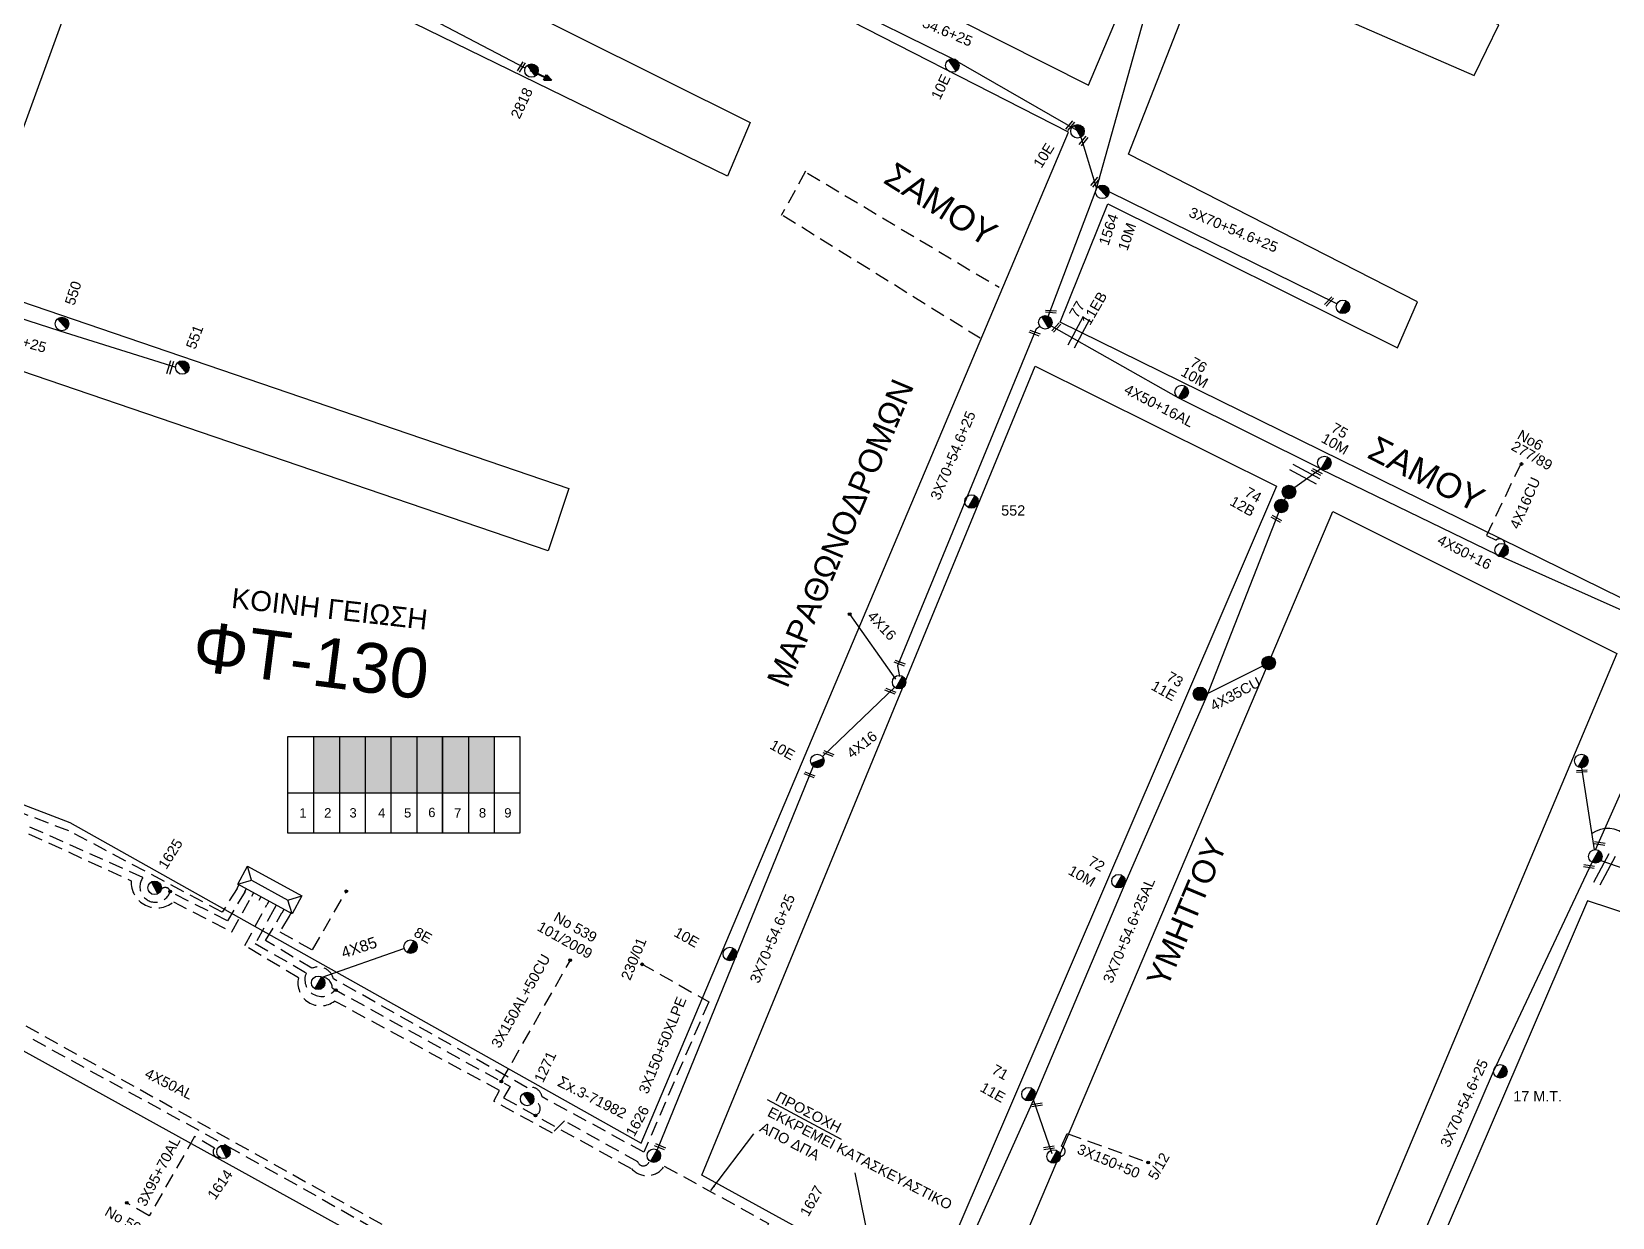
# Model space of a CAD drawing. Header units: millimetres. Extents: x 3156 to 5307, y 1191 to 2273.
# Drawn here: x 4241.2 to 4517, y 1539.6 to 1746.5 of the extents above; entities that cross this region are included whole.
import ezdxf

# ---------------------------------------------------------------- set-up
doc = ezdxf.new("R2010")
doc.units = ezdxf.units.MM
doc.linetypes.add('DASHED', pattern=[19.05, 12.7, -6.35])
for name, color, linetype in [('Άγνωστα', 7, 'Continuous'), ('Ασφαλειοκιβώτια Χ.Τ 9 αναχωρήσεων', 7, 'Continuous'), ('Γυμνά εναέρια ΧΤ (3Φ)   4x35CU', 7, 'Continuous'), ('Γυμνά εναέρια ΧΤ και ΦΟΠ (3Φ)   4x50+16AL', 7, 'Continuous'), ('Εναέρια παροχή ΧΤ 4x16', 7, 'SYN_LINE'), ('Εναέρια παροχή ΧΤ 4x25', 7, 'SYN_LINE'), ('Επίτονοι', 7, 'Continuous'), ('Επιγραφές - Σχήματα', 7, 'Continuous'), ('Καλώδια ΧΤ   3x150+50AL', 7, 'DASHED'), ('Καλώδια ΧΤ   3x150+50CU', 7, 'DASHED'), ('Καλώδια ΧΤ   3x150+70AL', 7, 'DASHED'), ('Καλώδια ΧΤ   3x150AL+50XLPE', 7, 'DASHED'), ('Καλώδια ΧΤ   3x95+35 XLPE', 7, 'DASHED'), ('Καλώδια ΧΤ   3x95AL+50CU', 7, 'DASHED'), ('Καλώδια ΧΤ   4x50AL', 7, 'DASHED'), ('Μηχανική τομή', 7, 'Continuous'), ('Στύλος Ξύλινος', 7, 'Continuous'), ('Στύλος Ξύλινος @ 1', 7, 'Continuous'), ('Στύλος ΦΜ', 7, 'Continuous'), ('Στύλος ΦΜ @ 1', 7, 'Continuous'), ('Συνδέσεις', 7, 'Continuous'), ('Συνεστραμμένα ΧΤ   3x70+54.6+25 AL', 7, 'SYN_LINE'), ('Τομή', 7, 'Continuous'), ('Υποσταθμός πόλεως', 7, 'Continuous'), ('Υπόβαθρο ΔΕΗ', 7, 'Continuous'), ('Υπόγεια καλώδια Παροχών ΧΤ   4x16CU', 7, 'DASHED'), ('Υπόγεια καλώδια Παροχών ΧΤ   4x6', 7, 'DASHED')]:
    doc.layers.add(name, color=color, linetype=linetype)
doc.styles.add('arial', font='arial.ttf')
doc.styles.get("Standard").update_dxf_attribs({"font": 'arial.ttf'})
doc.linetypes.add('SYN_LINE', pattern='A,0.5,-0.0001,["/\\/\\/\\/",Standard,S=0.1,R=0,X=0,Y=-0.05],-0.25', length=0.7501)
doc.dimstyles.new('ISO-25', dxfattribs={"dimtxt": 2.5, "dimasz": 2.5, "dimexe": 1.25, "dimexo": 0.625, "dimtad": 1, "dimtxsty": 'Standard', "dimcen": 2.5, "dimadec": 0, "dimazin": 0, "dimtfac": 1, "dimtmove": 0, "dimatfit": 3, "dimfxl": 1, "dimarcsym": 0})

# ---------------------------------------------------------------- blocks, each defined once
blk = doc.blocks.new('ΥΠΑΡΧΩΝ ΤΣΙΜΕΝΤΕΝΙΟΣ ΣΤΥΛΟΣ')
at = {"layer": 'Στύλος ΦΜ'}
blk.add_hatch(color=7, dxfattribs=at).paths.add_polyline_path([(-1.29, -2.28, 0.574793), (2.62, 0, 0.268822), (1.3, 2.27)])
at = {"layer": 'Στύλος ΦΜ', "color": 7}
blk.add_line((-1.29, -2.28), (1.3, 2.27), dxfattribs=at)
blk.add_circle((0, 0), 2.62, dxfattribs=at)
at = {"layer": 'Στύλος ΦΜ', "flags": 4}
for tag, p in [('ΤΥΠΟΣ', (-4.91, 3.03)), ('ΑΡΙΘΜΟΣ', (-4.68, 8.05))]:
    blk.add_attdef(tag, p, '', height=4, dxfattribs=at)
blk = doc.blocks.new('ΥΠΑΡΧΩΝ ΞΥΛΙΝΟΣ ΣΤΥΛΟΣ')
at = {"layer": 'Στύλος Ξύλινος'}
h = blk.add_hatch(color=7, dxfattribs=at)
h.paths.add_polyline_path([(-2.62, 0, 0.270008), (-1.29, -2.28), (1.3, 2.27, 0.576266)])
h.paths.add_polyline_path([(-1.29, -2.28, 0.574793), (2.62, 0, 0.268822), (1.3, 2.27)])
at = {"layer": 'Στύλος Ξύλινος', "color": 7}
blk.add_line((-1.29, -2.28), (1.3, 2.27), dxfattribs=at)
blk.add_circle((0, 0), 2.62, dxfattribs=at)
at = {"layer": 'Στύλος Ξύλινος', "flags": 4}
for tag, p in [('ΑΡΙΘΜΟΣ', (-4.91, 8.6)), ('ΤΥΠΟΣ', (-4.85, 3.39))]:
    blk.add_attdef(tag, p, '', height=4, dxfattribs=at)
blk = doc.blocks.new('ΥΠΟΣΤΑΘΜΟΣ ΠΟΛΕΩΣ 8 ΑΝΑΧΩΡΗΣΕΩΝ')
at = {"layer": 'Υποσταθμός πόλεως', "linetype": 'Continuous', "ltscale": 40}
for p, q in [((-8.18, -2.82), (-8.18, -4)), ((-5.9, -2.82), (-5.9, -4)), ((-3.55, -2.82), (-3.55, -4)), ((-1.28, -2.82), (-1.28, -4)), ((1.23, -2.82), (1.23, -4)), ((3.56, -2.82), (3.56, -4)), ((6.03, -2.82), (6.03, -4)), ((8.16, -2.82), (8.16, -4))]:
    blk.add_line(p, q, dxfattribs=at)
blk.add_lwpolyline([(-8.57, 2.82), (8.57, 2.82), (8.57, -2.82), (-8.57, -2.82)], close=True, dxfattribs=at)
for points in [[(-5.75, 0), (-8.57, 2.82)], [(5.75, 0), (8.57, 2.82)], [(-8.57, -2.82), (-5.75, 0)], [(-5.75, 0), (5.75, 0)], [(8.57, -2.82), (5.75, 0)]]:
    blk.add_lwpolyline(points, dxfattribs=at)
at = {"layer": 'Υποσταθμός πόλεως', "linetype": 'SYN_LINE', "ltscale": 40, "flags": 1}
for tag, p in [('ΜΕΤΑΣΧΗΜΑΤΙΣΜΟΣ', (9.59, 1.44)), ('ΙΣΧΥΣ', (9.57, -1.35)), ('ΑΡΙΘΜΟΣ', (9.69, -4.07))]:
    blk.add_attdef(tag, p, '', height=1.8, dxfattribs=at)
blk = doc.blocks.new('ΜΗΧΑΝΙΚΗ ΤΟΜΗ')
at = {"layer": 'Μηχανική τομή', "ltscale": 40}
for p, q in [((-1.89, 0.78), (1.89, 0.78)), ((1.89, 0), (-1.89, 0))]:
    blk.add_line(p, q, dxfattribs=at)
blk = doc.blocks.new('ΤΟΜΗ')
at = {"layer": 'Τομή', "ltscale": 40}
for p, q in [((-5.68, 0), (5.68, 0)), ((5.68, -2.33), (-5.68, -2.33))]:
    blk.add_line(p, q, dxfattribs=at)
blk = doc.blocks.new('_ΣΥΝΔΕΣΗ')
at = {"layer": 'Συνδέσεις', "linetype": 'SYN_LINE', "ltscale": 40}
blk.add_hatch(color=256, dxfattribs=at).paths.add_polyline_path([(0.5, -0.01, 1), (-0.5, -0.01, 1)])
at = {"layer": 'Συνδέσεις'}
blk.add_circle((0, -0.01), 0.5, dxfattribs=at)
blk = doc.blocks.new('ΕΠΙΤΟΝΟΣ')
at = {"layer": 'Επίτονοι', "lineweight": 40, "ltscale": 40}
blk.add_hatch(color=256, dxfattribs=at).paths.add_polyline_path([(-1.13, 6.47), (0, 9.1), (1.13, 6.47)])
for p, q in [((-1.13, 6.47), (0, 9.1)), ((1.13, 6.47), (-1.13, 6.47)), ((-1.13, 6.47), (0, 6.47)), ((0, 9.1), (1.13, 6.47)), ((0, 6.47), (0, 0))]:
    blk.add_line(p, q, dxfattribs=at)

msp = doc.modelspace()

# ---------------------------------------------------------------- hatches: boundary and pattern name
at = {"layer": 'Υπόγεια καλώδια Παροχών ΧΤ   4x6', "linetype": 'DASHED', "ltscale": 0.2}
h = msp.add_hatch(color=85, dxfattribs=at)
h.dxf.hatch_style = 1
h.paths.add_polyline_path([(4294.9, 1623.49), (4290.4, 1623.49), (4290.4, 1613.66), (4294.9, 1613.66)])
h = msp.add_hatch(color=6, dxfattribs=at)
h.dxf.hatch_style = 1
h.paths.add_polyline_path([(4294.9, 1613.66), (4299.4, 1613.66), (4299.4, 1623.49), (4294.9, 1623.49)])
h = msp.add_hatch(color=30, dxfattribs=at)
h.dxf.hatch_style = 1
h.paths.add_polyline_path([(4303.9, 1623.49), (4299.4, 1623.49), (4299.4, 1613.66), (4303.9, 1613.66)])
h = msp.add_hatch(color=133, dxfattribs=at)
h.dxf.hatch_style = 1
h.paths.add_polyline_path([(4303.9, 1613.66), (4308.4, 1613.66), (4308.4, 1623.49), (4303.9, 1623.49)])
h = msp.add_hatch(color=1, dxfattribs=at)
h.dxf.hatch_style = 1
h.paths.add_polyline_path([(4312.9, 1623.49), (4308.4, 1623.49), (4308.4, 1613.66), (4312.9, 1613.66)])
h = msp.add_hatch(color=62, dxfattribs=at)
h.dxf.hatch_style = 1
h.paths.add_polyline_path([(4312.9, 1613.66), (4317.4, 1613.66), (4317.4, 1623.49), (4312.9, 1623.49)])
h = msp.add_hatch(color=2, dxfattribs=at)
h.dxf.hatch_style = 1
h.paths.add_polyline_path([(4317.4, 1613.66), (4321.9, 1613.66), (4321.9, 1623.49), (4317.4, 1623.49)])

# ---------------------------------------------------------------- linework, layer by layer
at = {"layer": 'Άγνωστα', "linetype": 'Continuous', "ltscale": 0.2}
msp.add_line((4291.89, 1581.49), (4306.15, 1586.53), dxfattribs=at)
at = {"layer": 'Άγνωστα', "color": 133, "linetype": 'SYN_LINE', "ltscale": 15}
msp.add_lwpolyline([(4511.59, 1618.06), (4513.84, 1603.75)], dxfattribs=at)
at = {"layer": 'Άγνωστα', "color": 30, "linetype": 'DASHED', "ltscale": 0.2}
for points in [[(4265.39, 1596.41, -1.159408), (4260.62, 1598.92), (4233.26, 1611.12, 0.494061), (4231.2, 1611.92, 7.390262)], [(4278.44, 1596.48), (4275.39, 1591.34), (4265.39, 1596.41, 0.713293), (4263.78, 1596.73, 0.871701)]]:
    msp.add_lwpolyline(points, format="xyb", dxfattribs=at)
at = {"layer": 'Άγνωστα', "color": 133}
msp.add_lwpolyline([(4514.96, 1601.87), (4561.7, 1585.63), (4602.07, 1576.3)], dxfattribs=at)
at = {"layer": 'Άγνωστα', "color": 2, "linetype": 'DASHED', "ltscale": 0.2}
msp.add_lwpolyline([(4286.14, 1592.14), (4284.49, 1589.42), (4290.2, 1586.27), (4295.95, 1596.23)], dxfattribs=at)
at = {"layer": 'Άγνωστα', "color": 1, "linetype": 'DASHED', "ltscale": 0.2}
msp.add_lwpolyline([(4347.47, 1583.92), (4359.33, 1577.22), (4348.02, 1550.99), (4330.26, 1560.63, 0.462006), (4327.69, 1562.22), (4293.85, 1581.25, 0.471417), (4290.12, 1583.06), (4282.04, 1587.9), (4284.88, 1592.74)], format="xyb", dxfattribs=at)
at = {"layer": 'Ασφαλειοκιβώτια Χ.Τ 9 αναχωρήσεων', "ltscale": 80}
for points in [[(4285.9, 1606.62), (4285.9, 1623.49), (4308.4, 1623.49), (4308.4, 1606.62), (4285.9, 1606.62)], [(4290.4, 1623.49), (4290.4, 1606.62)], [(4294.9, 1623.49), (4294.9, 1606.62)], [(4299.4, 1623.49), (4299.4, 1606.62)], [(4303.9, 1623.49), (4303.9, 1606.62)], [(4308.4, 1623.49), (4312.9, 1623.49), (4312.9, 1606.62), (4308.4, 1606.62)], [(4312.9, 1606.62), (4312.9, 1623.49), (4326.4, 1623.49), (4326.4, 1606.62), (4312.9, 1606.62)], [(4317.4, 1623.49), (4317.4, 1606.62)], [(4321.9, 1623.49), (4321.9, 1606.62)], [(4326.4, 1623.49), (4326.4, 1606.62)], [(4285.9, 1613.66), (4326.4, 1613.66)]]:
    msp.add_lwpolyline(points, dxfattribs=at)
at = {"layer": 'Γυμνά εναέρια ΧΤ (3Φ)   4x35CU', "color": 133, "linetype": 'SYN_LINE', "ltscale": 10}
msp.add_lwpolyline([(4446.24, 1630.94), (4455.98, 1635.82)], dxfattribs=at)
at = {"layer": 'Γυμνά εναέρια ΧΤ και ΦΟΠ (3Φ)   4x50+16AL', "color": 62, "ltscale": 40}
msp.add_lwpolyline([(4419.08, 1695.18), (4441.3, 1682.57), (4466.17, 1670.22)], dxfattribs=at)
at = {"layer": 'Γυμνά εναέρια ΧΤ και ΦΟΠ (3Φ)   4x50+16AL', "color": 62}
msp.add_lwpolyline([(4466.02, 1670.23), (4496.83, 1655.27), (4521.76, 1644.15), (4521.76, 1644.15)], dxfattribs=at)
at = {"layer": 'Εναέρια παροχή ΧΤ 4x16', "color": 62, "linetype": 'SYN_LINE', "ltscale": 15}
msp.add_lwpolyline([(4383.96, 1644.77), (4391.94, 1633.53)], dxfattribs=at)
at = {"layer": 'Εναέρια παροχή ΧΤ 4x16', "color": 62, "ltscale": 20}
msp.add_lwpolyline([(4391.87, 1632.18), (4379.21, 1619.99)], dxfattribs=at)
at = {"layer": 'Καλώδια ΧΤ   3x150+50AL', "color": 0, "linetype": 'DASHED', "ltscale": 0.2}
for points in [[(4376.25, 1722.12), (4372, 1714.42)], [(4376.56, 1721.81), (4409.98, 1701.88)], [(4372.32, 1714.42), (4406.68, 1693.04)]]:
    msp.add_lwpolyline(points, dxfattribs=at)
at = {"layer": 'Καλώδια ΧΤ   3x150+50AL', "color": 151, "ltscale": 0.2}
msp.add_lwpolyline([(4197.47, 1588.27), (4240.19, 1573.01), (4308.78, 1534.81, -0.582037), (4313.03, 1533.05)], format="xyb", dxfattribs=at)
at = {"layer": 'Καλώδια ΧΤ   3x150+50CU', "ltscale": 0.2}
msp.add_line((4392.28, 1635.81), (4392.64, 1633.98), dxfattribs=at)
at = {"layer": 'Καλώδια ΧΤ   3x150+50CU', "color": 1, "linetype": 'Continuous', "ltscale": 0.2}
msp.add_line((4369.53, 1560.14), (4382.43, 1553.24), dxfattribs=at)
at = {"layer": 'Καλώδια ΧΤ   3x150+50CU', "color": 4, "linetype": 'SYN_LINE', "ltscale": 10}
msp.add_line((4415.93, 1560.19), (4419.19, 1550.73), dxfattribs=at)
at = {"layer": 'Καλώδια ΧΤ   3x150+50CU', "ltscale": 0.2}
msp.add_lwpolyline([(4416.47, 1694.62), (4417.1, 1695.08)], dxfattribs=at)
at = {"layer": 'Καλώδια ΧΤ   3x150+50CU', "color": 62, "ltscale": 0.2}
msp.add_lwpolyline([(4348.97, 1549.5, -0.792295), (4346.95, 1549.28), (4334.2, 1556.44), (4332.06, 1554.31), (4321.85, 1559.85), (4322.86, 1561.72), (4294.07, 1577.35, -0.70578), (4287.77, 1581.39), (4278.39, 1587.04), (4282.23, 1594.13)], format="xyb", dxfattribs=at)
at = {"layer": 'Καλώδια ΧΤ   3x150+50CU', "color": 133, "ltscale": 0.2}
for points in [[(4283.52, 1593.43), (4280.23, 1587.41), (4289.12, 1582.25, 0.894715), (4294.18, 1579.35)], [(4291.89, 1581.49, -0.409186), (4293.65, 1579.63), (4324.68, 1562.45), (4323.56, 1560.44), (4345.91, 1548.07, 0.500186), (4351.58, 1548.55), (4369.75, 1538.56, 0.692727), (4374.98, 1534.04), (4386.48, 1527.5), (4386.78, 1524.79)], [(4420.7, 1550.23, 0.809837), (4420.91, 1552), (4421.86, 1554.24), (4436.02, 1549.17)]]:
    msp.add_lwpolyline(points, format="xyb", dxfattribs=at)
at = {"layer": 'Καλώδια ΧΤ   3x150+50CU', "linetype": 'Continuous', "ltscale": 0.2}
msp.add_arc((4516.19, 1602.7), 4.75, 326.706, 125.7834, dxfattribs=at)
at = {"layer": 'Καλώδια ΧΤ   3x150+50CU', "color": 4, "ltscale": 0.2}
msp.add_arc((4328.77, 1558.57), 1.18, 282.6282, 92.0731, dxfattribs=at)
at = {"layer": 'Καλώδια ΧΤ   3x150AL+50XLPE', "color": 6, "ltscale": 0.2}
msp.add_lwpolyline([(4277.04, 1596.96), (4274.47, 1592.85), (4247.72, 1607.05), (4199.8, 1625.13), (4204.13, 1639.07), (4200.57, 1640.47)], dxfattribs=at)
at = {"layer": 'Καλώδια ΧΤ   3x150AL+50XLPE', "color": 85, "ltscale": 0.2}
msp.add_lwpolyline([(4181.42, 1634.63), (4179.46, 1635.34, -0.942765), (4179.86, 1636.72), (4190.87, 1633.31), (4189.07, 1624.5), (4193.44, 1622.84), (4194.78, 1624.23), (4226.04, 1612.3, 0.703345), (4233.77, 1609.73), (4258.56, 1598.33, 0.65004), (4265.94, 1594.64), (4276.12, 1589.41), (4279.55, 1595.57)], format="xyb", dxfattribs=at)
at = {"layer": 'Καλώδια ΧΤ   3x150AL+50XLPE', "color": 133, "ltscale": 0.2}
msp.add_lwpolyline([(4323.14, 1563.33), (4335.14, 1584.36)], dxfattribs=at)
at = {"layer": 'Καλώδια ΧΤ   3x150AL+50XLPE', "color": 173, "linetype": 'DASHED', "ltscale": 0.2}
msp.add_lwpolyline([(4241.42, 1570.67), (4275.28, 1552.11), (4309.31, 1532.96)], dxfattribs=at)
at = {"layer": 'Καλώδια ΧΤ   3x95AL+50CU', "color": 173, "linetype": 'DASHED', "ltscale": 0.2}
msp.add_lwpolyline([(4274.02, 1550.07, -0.732772), (4273.14, 1551.7), (4269.64, 1553.7), (4261.72, 1539.87), (4258, 1542.01), (4258, 1542.01)], format="xyb", dxfattribs=at)
at = {"layer": 'Συνεστραμμένα ΧΤ   3x70+54.6+25 AL', "linetype": 'SYN_LINE', "ltscale": 20}
msp.add_line((4416.47, 1694.62), (4392.28, 1635.81), dxfattribs=at)
at = {"layer": 'Συνεστραμμένα ΧΤ   3x70+54.6+25 AL', "color": 173, "ltscale": 20}
msp.add_lwpolyline([(4327.32, 1740.11), (4292.77, 1758.29), (4256.55, 1775.03)], dxfattribs=at)
at = {"layer": 'Συνεστραμμένα ΧΤ   3x70+54.6+25 AL', "color": 1, "ltscale": 20}
for points in [[(4441.6, 1771.45), (4426.88, 1718.85), (4418.5, 1696.74)], [(4468.94, 1698.98), (4429.19, 1718.53)]]:
    msp.add_lwpolyline(points, dxfattribs=at)
at = {"layer": 'Συνεστραμμένα ΧΤ   3x70+54.6+25 AL', "color": 1, "ltscale": 13}
msp.add_lwpolyline([(4427.01, 1719.25), (4424.01, 1728.99), (4401.85, 1741.76), (4381.35, 1751.84)], dxfattribs=at)
at = {"layer": 'Συνεστραμμένα ΧΤ   3x70+54.6+25 AL', "color": 30, "linetype": 'SYN_LINE', "ltscale": 15}
msp.add_lwpolyline([(4218.88, 1703.06), (4246.13, 1694.26), (4266.35, 1687.97)], dxfattribs=at)
at = {"layer": 'Συνεστραμμένα ΧΤ   3x70+54.6+25 AL', "color": 133, "ltscale": 20}
msp.add_lwpolyline([(4466.15, 1670.23), (4460.57, 1666.18), (4459.23, 1663.73), (4446.16, 1630.51), (4431.91, 1597.79), (4416.22, 1560.63), (4399.41, 1523.15)], dxfattribs=at)
at = {"layer": 'Συνεστραμμένα ΧΤ   3x70+54.6+25 AL', "color": 7, "ltscale": 20}
msp.add_lwpolyline([(4514.03, 1603.76), (4527.04, 1632.9), (4527.07, 1632.97)], dxfattribs=at)
at = {"layer": 'Συνεστραμμένα ΧΤ   3x70+54.6+25 AL', "color": 62, "linetype": 'SYN_LINE', "ltscale": 20}
msp.add_lwpolyline([(4377.54, 1618.31), (4350.35, 1551.39)], dxfattribs=at)
at = {"layer": 'Συνεστραμμένα ΧΤ   3x70+54.6+25 AL', "color": 62, "ltscale": 15}
msp.add_lwpolyline([(4474.03, 1528.3), (4483.69, 1535.88), (4496.26, 1565.07), (4513.45, 1601.56)], dxfattribs=at)
at = {"layer": 'Υπόβαθρο ΔΕΗ'}
for p, q in [((4378.29, 1761.02), (4425.57, 1737.16)), ((4422.11, 1728.98), (4374.37, 1753.36))]:
    msp.add_line(p, q, dxfattribs=at)
for points in [[(4522.14, 1645.88), (4420.67, 1695.78), (4428.97, 1716.47), (4479.49, 1691.32), (4482.98, 1699.37), (4432.55, 1725.14), (4445.93, 1759.33), (4492.89, 1738.82), (4497.17, 1747.66), (4449.94, 1768.68), (4483.27, 1851.51), (4501.7, 1838.49), (4549.38, 1809.65), (4531.41, 1773.64), (4538.14, 1770.28), (4556.31, 1805.59), (4591.43, 1784.07), (4522.14, 1645.88)], [(4425.57, 1737.16), (4440.16, 1771.67), (4282.14, 1839.51), (4258.92, 1784.32), (4366.59, 1730.64), (4362.61, 1721.25), (4255.69, 1773.5), (4229.86, 1702.65), (4334.93, 1666.76), (4331.32, 1655.92), (4227.15, 1691.44)], [(4227.15, 1691.44), (4203.15, 1625.64), (4247.87, 1608.49), (4347.53, 1552.56), (4422.11, 1728.98)], [(4397.48, 1525.32), (4358.15, 1546.94), (4416.27, 1688.15), (4458.4, 1667.16), (4397.48, 1525.32)], [(4407.54, 1519.78), (4468.25, 1662.77), (4517.76, 1637.98), (4462.85, 1507.55), (4419.61, 1513), (4407.54, 1519.78)], [(4557.25, 1580.19), (4512.68, 1594.85), (4474.36, 1505.84), (4526.64, 1499.13), (4557.25, 1580.19)], [(4133.98, 1509.05), (4183.08, 1590.17), (4235.17, 1571.14), (4429.69, 1463.71), (4422.81, 1437.41), (4133.98, 1509.05)]]:
    msp.add_lwpolyline(points, dxfattribs=at)
at = {"layer": 'Υπόγεια καλώδια Παροχών ΧΤ   4x16CU', "color": 62, "ltscale": 0.2}
msp.add_lwpolyline([(4501, 1671.08), (4495.02, 1658.55), (4496.69, 1657.76, -0.664174), (4498.24, 1657.03)], format="xyb", dxfattribs=at)

# ---------------------------------------------------------------- block references
at = {"layer": 'Επίτονοι', "xscale": 0.4499999999998181, "yscale": 0.4499999999998181, "zscale": 0.4499999999998181, "rotation": 245.3319199651888}
msp.add_blockref('ΕΠΙΤΟΝΟΣ', (4328.16, 1739.73), dxfattribs=at)
at = {"layer": 'Μηχανική τομή'}
for p, xscale, yscale, zscale, rotation in [((4326.79, 1740.24), 0.4999999999994235, 0.4999999999994235, 0.4999999999994235, 57.31389076421998), ((4422.25, 1730.2), 0.499999999999481, 0.499999999999481, 0.499999999999481, 230.8703484443963), ((4424.59, 1727.52), 0.499999999999481, 0.499999999999481, 0.499999999999481, 230.8703484443963), ((4426.61, 1720.36), 0.499999999999481, 0.499999999999481, 0.499999999999481, 230.8703484443963), ((4467.71, 1699.29), 0.499999999998945, 0.499999999998945, 0.499999999998945, 47.24732789998907), ((4419.02, 1697.46), 0.4999999999990645, 0.4999999999990645, 0.4999999999990645, 355.9434405394645), ((4416.12, 1693.72), 0.4999999999990986, 0.4999999999990986, 0.4999999999990986, 339.0174889157687), ((4420.14, 1694.73), 0.499999999998945, 0.499999999998945, 0.499999999998945, 47.24732789998908), ((4463.04, 1668.79), 1.406144303974258, 1.406144303974258, 1.406144303974258, 331.8075466823266), ((4465.32, 1669.47), 0.4999999999987351, 0.4999999999987351, 0.4999999999987351, 331.8075466823266), ((4458.27, 1661.31), 0.4999999999987351, 0.4999999999987351, 0.4999999999987351, 331.8075466823266), ((4392.59, 1636.13), 0.4999999999990986, 0.4999999999990986, 0.4999999999990986, 339.0174889157687), ((4390.97, 1631.24), 0.4999999999990986, 0.4999999999990986, 0.4999999999990986, 339.0174889157687), ((4380.16, 1620.34), 0.4999999999990986, 0.4999999999990986, 0.4999999999990986, 339.0174889157687), ((4376.85, 1616.63), 0.4999999999990986, 0.4999999999990986, 0.4999999999990986, 339.0174889157687), ((4511.67, 1617.26), 0.4999999999988015, 0.4999999999988015, 0.4999999999988015, 3.256501043964981), ((4514.74, 1604.64), 0.4999999999988016, 0.4999999999988016, 0.4999999999988016, 350.7321368233301), ((4512.88, 1600.63), 0.4999999999988016, 0.4999999999988016, 0.4999999999988016, 350.7321368233301), ((4416.65, 1559.04), 0.4999999999988016, 0.4999999999988016, 0.4999999999988016, 9.157275344107637), ((4350.75, 1551.74), 0.4999999999988016, 0.4999999999988016, 0.4999999999988016, 337.1244122547495), ((4418.71, 1551.53), 0.4999999999988016, 0.4999999999988016, 0.4999999999988016, 9.157275344107639)]:
    msp.add_blockref('ΜΗΧΑΝΙΚΗ ΤΟΜΗ', p, dxfattribs=dict(at, xscale=xscale, yscale=yscale, zscale=zscale, rotation=rotation))
at = {"layer": 'Στύλος Ξύλινος @ 1', "ltscale": 40, "xscale": 0.4499999999998181, "yscale": 0.4499999999998181, "zscale": 0.4499999999998181}
for p in [(4460.57, 1666.18), (4459.22, 1663.73), (4457.03, 1636.34), (4445.06, 1630.94)]:
    msp.add_blockref('ΥΠΑΡΧΩΝ ΞΥΛΙΝΟΣ ΣΤΥΛΟΣ', p, dxfattribs=at)
at = {"layer": 'Στύλος ΦΜ @ 1', "ltscale": 40}
ref = msp.add_blockref('ΥΠΑΡΧΩΝ ΤΣΙΜΕΝΤΕΝΙΟΣ ΣΤΥΛΟΣ', (4328.42, 1739.7), dxfattribs=dict(at, xscale=0.4499999999998668, yscale=0.4499999999998668, zscale=0.4499999999998668, rotation=64.89880608664586))
ref.add_attrib('ΤΥΠΟΣ', '2818', (4326.33, 1731.11), dxfattribs={"layer": '', "height": 1.8, "rotation": 64.8988, "flags": 4})
ref = msp.add_blockref('ΥΠΑΡΧΩΝ ΤΣΙΜΕΝΤΕΝΙΟΣ ΣΤΥΛΟΣ', (4401.85, 1740.58), dxfattribs=dict(at, xscale=0.4499999999994957, yscale=0.4499999999994957, zscale=0.4499999999994957, rotation=64.5601029015137))
ref.add_attrib('ΤΥΠΟΣ', '10E', (4399.67, 1734.44), dxfattribs={"layer": '', "height": 1.8, "rotation": 64.5601, "flags": 4})
ref = msp.add_blockref('ΥΠΑΡΧΩΝ ΤΣΙΜΕΝΤΕΝΙΟΣ ΣΤΥΛΟΣ', (4423.68, 1729.11), dxfattribs=dict(at, xscale=0.4499999999997957, yscale=0.4499999999997957, zscale=0.4499999999997957, rotation=58.08444794479131))
ref.add_attrib('ΤΥΠΟΣ', '10E', (4417.37, 1722.52), dxfattribs={"layer": '', "height": 1.8, "rotation": 58.0844, "flags": 4})
ref = msp.add_blockref('ΥΠΑΡΧΩΝ ΤΣΙΜΕΝΤΕΝΙΟΣ ΣΤΥΛΟΣ', (4428.01, 1718.53), dxfattribs=dict(at, xscale=0.4499999999998092, yscale=0.4499999999998092, zscale=0.4499999999998092, rotation=71.0660409757841))
ref.add_attrib('ΤΥΠΟΣ', '1564', (4429.04, 1709.03), dxfattribs={"layer": '', "height": 1.8, "rotation": 71.066, "flags": 4})
ref.add_attrib('ΑΡΙΘΜΟΣ', '10M', (4432.37, 1708.12), dxfattribs={"layer": '', "height": 1.8, "rotation": 71.066, "flags": 4})
ref = msp.add_blockref('ΥΠΑΡΧΩΝ ΤΣΙΜΕΝΤΕΝΙΟΣ ΣΤΥΛΟΣ', (4246.5, 1695.49), dxfattribs=dict(at, xscale=0.4499999999999952, yscale=0.4499999999999952, zscale=0.4499999999999952, rotation=72.15245991157136))
ref.add_attrib('ΤΥΠΟΣ', '550', (4248.66, 1698.6), dxfattribs={"layer": '', "height": 1.8, "rotation": 72.1525, "flags": 4})
ref = msp.add_blockref('ΥΠΑΡΧΩΝ ΤΣΙΜΕΝΤΕΝΙΟΣ ΣΤΥΛΟΣ', (4418.06, 1695.77), dxfattribs=dict(at, xscale=0.4499999999998646, yscale=0.4499999999998646, zscale=0.4499999999998646, rotation=59.96810782522378))
ref.add_attrib('ΤΥΠΟΣ', '77', (4423.67, 1696.36), dxfattribs={"layer": '', "height": 1.8, "rotation": 59.9681, "flags": 4})
ref.add_attrib('ΑΡΙΘΜΟΣ', '11EB', (4425.85, 1695.11), dxfattribs={"layer": '', "height": 1.8, "rotation": 59.9681, "flags": 4})
at = {"layer": 'Στύλος ΦΜ @ 1', "ltscale": 40, "xscale": 0.4499999999998181, "yscale": 0.4499999999998181, "zscale": 0.4499999999998181}
for p in [(4469.98, 1698.48), (4441.86, 1683.61), (4466.75, 1671.24), (4497.66, 1656.01), (4392.55, 1632.99), (4511.59, 1619.24), (4430.83, 1598.26), (4307.32, 1586.83), (4363.03, 1585.55), (4291.2, 1580.53), (4415.13, 1561.09), (4349.76, 1550.37), (4419.52, 1550.23)]:
    msp.add_blockref('ΥΠΑΡΧΩΝ ΤΣΙΜΕΝΤΕΝΙΟΣ ΣΤΥΛΟΣ', p, dxfattribs=at)
at = {"layer": 'Στύλος ΦΜ @ 1', "ltscale": 40}
ref = msp.add_blockref('ΥΠΑΡΧΩΝ ΤΣΙΜΕΝΤΕΝΙΟΣ ΣΤΥΛΟΣ', (4267.49, 1687.88), dxfattribs=dict(at, xscale=0.4500000000000242, yscale=0.4500000000000242, zscale=0.4500000000000242, rotation=69.71930405393638))
ref.add_attrib('ΤΥΠΟΣ', '551', (4269.76, 1690.93), dxfattribs={"layer": '', "height": 1.8, "rotation": 69.7193, "flags": 4})
ref = msp.add_blockref('ΥΠΑΡΧΩΝ ΤΣΙΜΕΝΤΕΝΙΟΣ ΣΤΥΛΟΣ', (4405.18, 1664.5), dxfattribs=dict(at, xscale=0.4499999999998181, yscale=0.4499999999998181, zscale=0.4499999999998181))
ref.add_attrib('ΤΥΠΟΣ', '552', (4410.36, 1662.05), dxfattribs={"layer": '', "height": 1.8, "flags": 4})
at = {"layer": 'Στύλος ΦΜ @ 1', "ltscale": 40, "xscale": 0.4499999999998537, "yscale": 0.4499999999998537, "zscale": 0.4499999999998537, "rotation": 321.668430350094}
msp.add_blockref('ΥΠΑΡΧΩΝ ΤΣΙΜΕΝΤΕΝΙΟΣ ΣΤΥΛΟΣ', (4378.27, 1619.24), dxfattribs=at)
at = {"layer": 'Στύλος ΦΜ @ 1', "ltscale": 40}
ref = msp.add_blockref('ΥΠΑΡΧΩΝ ΤΣΙΜΕΝΤΕΝΙΟΣ ΣΤΥΛΟΣ', (4262.66, 1597.1), dxfattribs=dict(at, xscale=0.4499999999998494, yscale=0.4499999999998494, zscale=0.4499999999998494, rotation=57.97391326212798))
ref.add_attrib('ΤΥΠΟΣ', '1625', (4264.7, 1600.18), dxfattribs={"layer": '', "height": 1.8, "rotation": 57.9739, "flags": 4})
ref = msp.add_blockref('ΥΠΑΡΧΩΝ ΤΣΙΜΕΝΤΕΝΙΟΣ ΣΤΥΛΟΣ', (4514.03, 1602.59), dxfattribs=dict(at, xscale=0.4499999999998181, yscale=0.4499999999998181, zscale=0.4499999999998181))
ref.add_attrib('ΤΥΠΟΣ', '18 M.T.', (4521.2, 1603.95), dxfattribs={"layer": '', "height": 1.8, "flags": 4})
ref = msp.add_blockref('ΥΠΑΡΧΩΝ ΤΣΙΜΕΝΤΕΝΙΟΣ ΣΤΥΛΟΣ', (4327.67, 1560.25), dxfattribs=dict(at, xscale=0.4499999999996003, yscale=0.4499999999996003, zscale=0.4499999999996003, rotation=64.77669927134963))
ref.add_attrib('ΤΥΠΟΣ', '1271', (4330.42, 1562.95), dxfattribs={"layer": '', "height": 1.8, "rotation": 64.7767, "flags": 4})
ref = msp.add_blockref('ΥΠΑΡΧΩΝ ΤΣΙΜΕΝΤΕΝΙΟΣ ΣΤΥΛΟΣ', (4497.44, 1565.07), dxfattribs=dict(at, xscale=0.4499999999998181, yscale=0.4499999999998181, zscale=0.4499999999998181))
ref.add_attrib('ΤΥΠΟΣ', '17 M.T.', (4499.7, 1559.83), dxfattribs={"layer": '', "height": 1.8, "flags": 4})
ref = msp.add_blockref('ΥΠΑΡΧΩΝ ΤΣΙΜΕΝΤΕΝΙΟΣ ΣΤΥΛΟΣ', (4274.69, 1551.04), dxfattribs=dict(at, xscale=0.449999999999606, yscale=0.449999999999606, zscale=0.449999999999606, rotation=55.3396968827229))
ref.add_attrib('ΤΥΠΟΣ', '1614', (4273.23, 1542.52), dxfattribs={"layer": '', "height": 1.8, "rotation": 55.3397, "flags": 4})
at = {"layer": 'Συνδέσεις'}
for p, xscale, yscale, zscale in [((4501.12, 1671.06), 0.4777242751394019, 0.4777242751394019, 0.4777242751394019), ((4383.93, 1644.85), 0.4777242751394019, 0.4777242751394019, 0.4777242751394019), ((4265.37, 1596.47), 0.4777242751394019, 0.4777242751394019, 0.4777242751394019), ((4296.11, 1596.49), 0.4777242751394019, 0.4777242751394019, 0.4777242751394019), ((4335.16, 1584.48), 0.4777242751394019, 0.4777242751394019, 0.4777242751394019), ((4347.71, 1583.76), 0.4777242751394019, 0.4777242751394019, 0.4777242751394019), ((4294.3, 1579.27), 0.4777242751394019, 0.4777242751394019, 0.4777242751394019), ((4323.16, 1563.31), 0.4777242751394019, 0.4777242751394019, 0.4777242751394019), ((4329.1, 1557.36), 0.4777242751394019, 0.4777242751394019, 0.4777242751394019), ((4436.02, 1549.17), 0.4777242751394019, 0.4777242751394019, 0.4777242751394019), ((4257.8, 1542.15), 0.4499999999998181, 0.4499999999998181, 0.4499999999998181)]:
    msp.add_blockref('_ΣΥΝΔΕΣΗ', p, dxfattribs=dict(at, xscale=xscale, yscale=yscale, zscale=zscale))
at = {"layer": 'Τομή'}
for p, xscale, yscale, zscale, rotation in [((4423.39, 1694.32), 0.4999999999998582, 0.4999999999998582, 0.4999999999998582, 61.62103389915139), ((4265.62, 1687.82), 0.2094421429218051, 0.2094421429218051, 0.2094421429218051, 253.4673334764751), ((4516.14, 1600.05), 0.4999999999997766, 0.4999999999997766, 0.4999999999997766, 242.0257177378783)]:
    msp.add_blockref('ΤΟΜΗ', p, dxfattribs=dict(at, xscale=xscale, yscale=yscale, zscale=zscale, rotation=rotation))
at = {"layer": 'Υποσταθμός πόλεως', "xscale": 0.6297546424758679, "yscale": 0.6297546424758679, "zscale": 0.6297546424758679, "rotation": 331.3129727412873}
msp.add_blockref('ΥΠΟΣΤΑΘΜΟΣ ΠΟΛΕΩΣ 8 ΑΝΑΧΩΡΗΣΕΩΝ', (4282.76, 1596.71), dxfattribs=at)

# ---------------------------------------------------------------- texts
at = {"ltscale": 30, "char_height": 1.63, "width": 11.2573, "attachment_point": 1}
for s, insert in [('1', (4287.92, 1611)), ('2', (4292.24, 1611)), ('3', (4296.66, 1611)), ('4', (4301.64, 1611)), ('5', (4306.18, 1611)), ('6', (4310.4, 1611.07)), ('7', (4314.92, 1611)), ('8', (4319.24, 1611)), ('9', (4323.66, 1611))]:
    msp.add_mtext(s, dxfattribs=dict(at, insert=insert))
at = {"ltscale": 40, "char_height": 1.8, "width": 43.5158, "attachment_point": 1, "style": 'arial'}
for s, insert, rotation in [('{\\H1.083x;4X85}', (4295, 1586.62), 18.4689), ('{\\H1.083x;Σx.}3-71982', (4333.65, 1564.38), 333.1849)]:
    msp.add_mtext(s, dxfattribs=dict(at, insert=insert, rotation=rotation))
at = {"layer": 'Άγνωστα', "ltscale": 40, "char_height": 1.8, "attachment_point": 1, "style": 'arial'}
for s, insert, width, rotation in [('3X70+54.6+25', (4390.36, 1751.88), 43.5158, 337.2871), ('3X70+54.6+25', (4443.64, 1715.94), 43.5158, 337.2871), ('3X70+54.6+25', (4228.09, 1696.65), 43.5158, 344.2258), ('3X70+54.6+25', (4397.93, 1665.28), 43.5158, 67.2871), ('4X16CU', (4499, 1660.27), 43.5158, 66.107), ('4X50+16', (4487.11, 1658.81), 43.5158, 332.5307), ('3X70+54.6+25', (4366.42, 1580.98), 43.5158, 67.2871), ('230/01', (4343.96, 1581.49), 43.5158, 67.7503), ('3X150+50XLPE', (4347.03, 1561.67), 43.5158, 67.7503), ('3X70+54.6+25', (4486.86, 1552.4), 43.5158, 65.3525), ('ΠΡΟΣΟΧΗ \\PΕΚΚΡΕΜΕΙ ΚΑΤΑΣΚΕΥΑΣΤΙΚΟ \\PΑΠΟ ΔΠΑ', (4371.64, 1561.63), 46.8576, 332.5307), ('1626', (4344.76, 1554.41), 43.5158, 60.9876), ('3X95+70AL', (4259.49, 1542.18), 43.5158, 62.2492), ('5/12', (4435.88, 1546.82), 43.5158, 60.9876), ('1627', (4375.15, 1540.47), 43.5158, 60.9876)]:
    msp.add_mtext(s, dxfattribs=dict(at, insert=insert, width=width, rotation=rotation))
at = {"layer": 'Άγνωστα', "insert": (4424.13, 1552.49), "char_height": 1.8, "width": 43.5158, "attachment_point": 1, "rotation": 337.2654, "style": 'arial'}
msp.add_mtext('3X150+50', dxfattribs=at)
at = {"layer": 'Γυμνά εναέρια ΧΤ (3Φ)   4x35CU', "ltscale": 40, "insert": (4446.59, 1629.5), "char_height": 1.8, "width": 43.5158, "attachment_point": 1, "rotation": 28.1609, "style": 'arial'}
msp.add_mtext('4X35CU', dxfattribs=at)
at = {"layer": 'Γυμνά εναέρια ΧΤ και ΦΟΠ (3Φ)   4x50+16AL', "ltscale": 40, "insert": (4432.47, 1685.08), "char_height": 1.8, "width": 43.5158, "attachment_point": 1, "rotation": 332.5307, "style": 'arial'}
msp.add_mtext('4X50+16AL', dxfattribs=at)
at = {"layer": 'Εναέρια παροχή ΧΤ 4x25', "ltscale": 20, "char_height": 1.8, "width": 43.5158, "attachment_point": 1, "style": 'arial'}
for insert, rotation in [((4388.2, 1645.6), 313.39), ((4383.19, 1620.98), 38.4602)]:
    msp.add_mtext('4X16', dxfattribs=dict(at, insert=insert, rotation=rotation))
at = {"layer": 'Επιγραφές - Σχήματα', "color": 190, "insert": (4276.33, 1649.45), "char_height": 3.5, "width": 35.1311, "attachment_point": 1, "rotation": 353.562}
msp.add_mtext('KOINH ΓΕΙΩΣΗ', dxfattribs=at)
at = {"layer": 'Καλώδια ΧΤ   3x150+70AL', "ltscale": 0.2, "char_height": 1.8, "width": 43.5158, "attachment_point": 1, "rotation": 330.6293, "style": 'arial'}
for s, insert in [('10Μ', (4442.42, 1688.16)), ('76', (4444.05, 1689.82)), ('75', (4468.64, 1678.37)), ('No6', (4501.12, 1677.14)), ('10Μ', (4466.92, 1676.54)), ('277/89', (4500.06, 1675.19)), ('74', (4453.56, 1667.15)), ('12B', (4450.97, 1665.56)), ('11E', (4437.24, 1633.37)), ('73', (4439.91, 1634.96)), ('10Ε', (4370.71, 1623.05)), ('72', (4426.23, 1602.76)), ('10M', (4422.77, 1601.14)), ('No 539', (4332.99, 1593.02)), ('8E', (4308.61, 1590.35)), ('101/2009', (4330.13, 1591.34)), ('10Ε', (4353.98, 1590.35)), ('71', (4409.42, 1566.4)), ('11E', (4407.4, 1563.29))]:
    msp.add_mtext(s, dxfattribs=dict(at, insert=insert))
at = {"layer": 'Καλώδια ΧΤ   3x150AL+50XLPE', "ltscale": 0.2, "insert": (4321.28, 1569.85), "char_height": 1.8, "width": 43.5158, "attachment_point": 1, "rotation": 60.6293, "style": 'arial'}
msp.add_mtext('3X150AL+50CU', dxfattribs=at)
at = {"layer": 'Καλώδια ΧΤ   3x95+35 XLPE', "ltscale": 40, "insert": (4254.68, 1541.64), "char_height": 1.8, "width": 38.9814, "attachment_point": 1, "rotation": 330.699, "style": 'arial'}
msp.add_mtext('Νo 508', dxfattribs=at)
at = {"layer": 'Καλώδια ΧΤ   4x50AL', "ltscale": 0.2, "insert": (4261.59, 1565.71), "char_height": 1.8, "width": 43.5158, "attachment_point": 1, "rotation": 333.3411, "style": 'arial'}
msp.add_mtext('4X50AL', dxfattribs=at)
at = {"layer": 'Συνεστραμμένα ΧΤ   3x70+54.6+25 AL', "ltscale": 20, "width": 43.5158, "attachment_point": 1, "rotation": 67.2871, "style": 'arial'}
for s, insert, char_height in [('MAΡΑΘΩΝΟΔΡΟΜΩΝ', (4369.36, 1633.31), 4), ('YMHTTOY', (4435.6, 1580.98), 4), ('3X70+54.6+25AL', (4428.04, 1580.98), 1.8)]:
    msp.add_mtext(s, dxfattribs=dict(at, insert=insert, char_height=char_height))
at = {"layer": 'Υπόβαθρο ΔΕΗ', "attachment_point": 1, "style": 'arial'}
for s, insert, char_height, width, rotation in [('{\\H1.083x;ΣAMOY}', (4391.87, 1723.92), 4, 47.4753, 327.822), ('{\\H1.083x;ΣAMOY}', (4475.93, 1676.13), 4, 47.4753, 333.0138), ('{\\H1.083x;ΦT-130}', (4270.02, 1643.73), 8, 92.0926, 352.7258)]:
    msp.add_mtext(s, dxfattribs=dict(at, insert=insert, char_height=char_height, width=width, rotation=rotation))

# ---------------------------------------------------------------- leaders
at = {"layer": 'Επιγραφές - Σχήματα', "color": 1, "ltscale": 40}
for points in [[(4359.7, 1544.28), (4367.23, 1554.2)], [(4389.06, 1526.69), (4384.91, 1547.38)]]:
    msp.add_leader(points, dimstyle='ISO-25', override={"dimasz": 1, "dimtad": 0}, dxfattribs=at)

doc.saveas('drawing.dxf')
